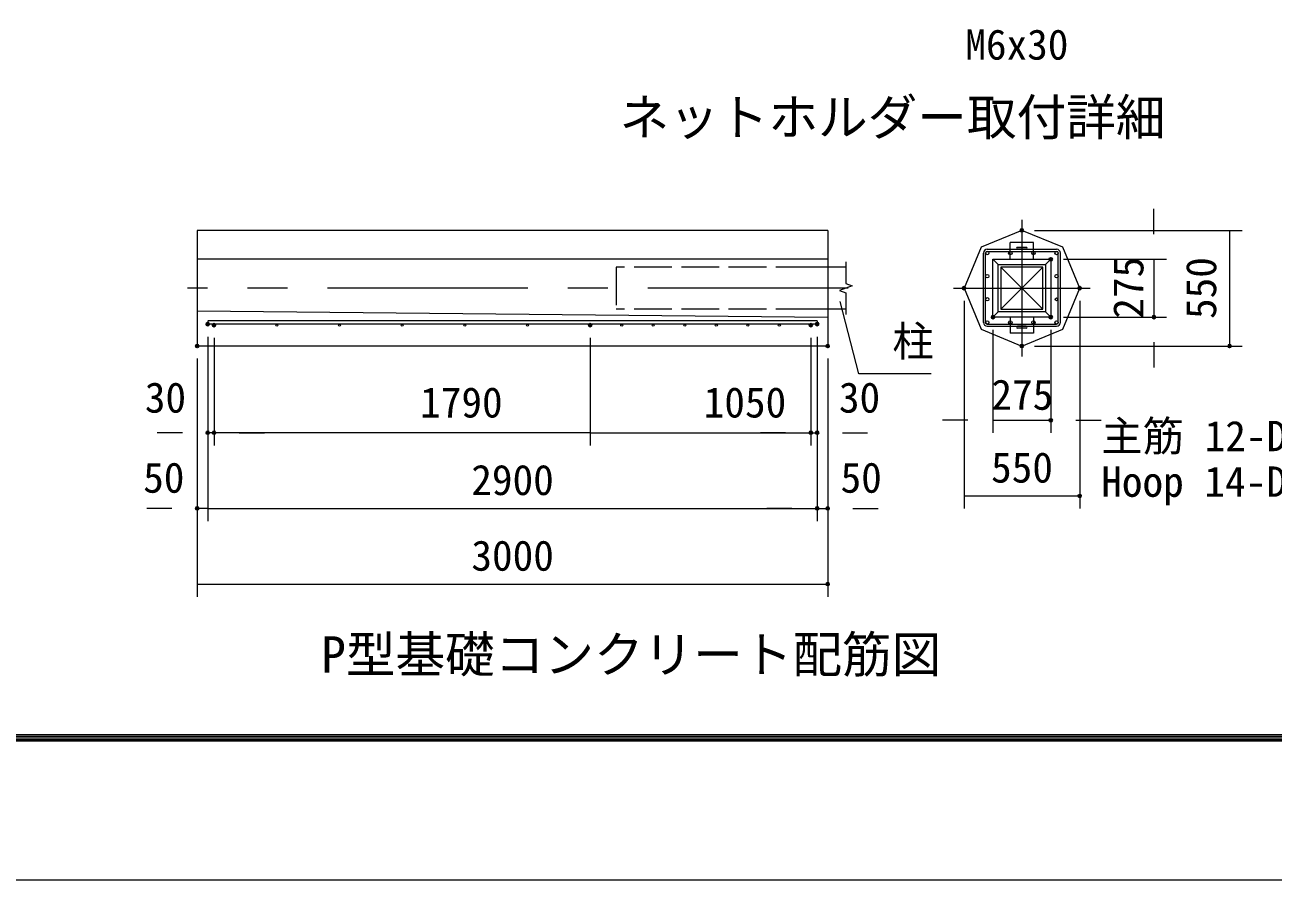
# Model space of a CAD drawing. Units: millimetres at full size. Extents: x -12600 to 12600, y -8910 to 8910.
# Drawn here: x 33 to 5972, y -8910 to -4842 of the extents above; entities that cross this region are included whole.
import ezdxf
from ezdxf.enums import TextEntityAlignment as Align

# ---------------------------------------------------------------- set-up
doc = ezdxf.new("R2010")
doc.units = ezdxf.units.MM
doc.header["$LTSCALE"] = 30
doc.header["$PDMODE"] = 32
doc.header["$PDSIZE"] = 15
doc.linetypes.add('DASHED', pattern=[7.5, 6, -1.5])
doc.linetypes.add('USER1', pattern=[50.8, 31.75, -6.35, 6.35, -6.35])
for name, color, linetype, lineweight in [('0-0_D-STR-TXT', 7, 'Continuous', 13), ('0-1_D-STR-DIM', 7, 'Continuous', 13), ('0-2_D-BMK', 2, 'USER1', 13), ('0-3_D-STR3', 3, 'Continuous', 13), ('0-4_D-STR1', 1, 'Continuous', 18), ('0-9_D-STR4', 7, 'Continuous', 18), ('0-B_D-TTL-TXT', 7, 'Continuous', 13), ('0-C_D-TTL', 7, 'Continuous', 18)]:
    doc.layers.add(name, color=color, linetype=linetype, lineweight=lineweight)
doc.layers.add('0-7_Defpoints', color=253, linetype='Continuous')
doc.styles.add('ＭＳ ゴシック', font='')
doc.styles.get('ＭＳ ゴシック').set_extended_font_data('MS Gothic')

msp = doc.modelspace()

# ---------------------------------------------------------------- linework, layer by layer
at = {"layer": '0-0_D-STR-TXT'}
msp.add_lwpolyline([(4344.93, -6502.51), (4001.81, -6502.51), (3912.73, -6158.37)], dxfattribs=at)
at = {"layer": '0-1_D-STR-DIM'}
for p, q in [((5405.27, -5837.02), (5405.27, -5717.02)), ((4836.95, -5819.52), (5825.27, -5819.52)), ((5765.27, -5819.52), (5765.27, -6369.52)), ((3939.58, -5969.52), (3939.58, -6072.72)), ((4974.45, -5957.02), (5465.27, -5957.02)), ((5405.27, -5957.02), (5405.27, -6232.02)), ((3969.54, -6083.62), (3909.63, -6105.43)), ((3909.63, -6105.43), (3939.58, -6116.33)), ((3939.58, -6072.72), (3969.54, -6083.62)), ((3939.58, -6116.33), (3939.58, -6219.52)), ((4501.95, -6154.52), (4501.95, -7142.84)), ((5051.95, -6154.52), (5051.95, -7142.84)), ((4974.45, -6232.02), (5465.27, -6232.02)), ((4639.45, -6292.02), (4639.45, -6782.84)), ((4914.45, -6292.02), (4914.45, -6782.84)), ((902.83, -6325.35), (902.83, -7202.07)), ((902.83, -6325.35), (902.83, -6842.07)), ((902.83, -6325.35), (902.83, -7202.07)), ((932.83, -6330.35), (932.83, -6842.07)), ((932.83, -6330.35), (932.83, -6842.07)), ((2722.83, -6330.35), (2722.83, -6842.07)), ((2722.83, -6330.35), (2722.83, -6842.07)), ((3772.83, -6330.35), (3772.83, -6842.07)), ((3772.83, -6330.35), (3772.83, -6842.07)), ((3802.83, -6325.35), (3802.83, -6842.07)), ((3802.83, -6325.35), (3802.83, -7202.07)), ((3802.83, -6325.35), (3802.83, -7202.07)), ((5405.27, -6352.02), (5405.27, -6472.02)), ((4836.95, -6369.52), (5825.27, -6369.52)), ((852.83, -6429.52), (852.83, -7562.07)), ((852.83, -6429.52), (852.83, -7202.07)), ((3852.83, -6429.52), (3852.83, -7562.07)), ((3852.83, -6429.52), (3852.83, -7202.07)), ((4519.45, -6722.84), (4399.45, -6722.84)), ((4639.45, -6722.84), (4914.45, -6722.84)), ((5034.45, -6722.84), (5154.45, -6722.84)), ((782.83, -6782.07), (662.83, -6782.07)), ((932.83, -6782.07), (902.83, -6782.07)), ((2722.83, -6782.07), (932.83, -6782.07)), ((1052.83, -6782.07), (1172.83, -6782.07)), ((2722.83, -6782.07), (3772.83, -6782.07)), ((3652.83, -6782.07), (3532.83, -6782.07)), ((3772.83, -6782.07), (3802.83, -6782.07)), ((3922.83, -6782.07), (4042.83, -6782.07)), ((4501.95, -7082.84), (5051.95, -7082.84)), ((732.83, -7142.07), (612.83, -7142.07)), ((902.83, -7142.07), (852.83, -7142.07)), ((902.83, -7142.07), (3802.83, -7142.07)), ((1022.83, -7142.07), (1142.83, -7142.07)), ((3682.83, -7142.07), (3562.83, -7142.07)), ((3802.83, -7142.07), (3852.83, -7142.07)), ((3972.83, -7142.07), (4092.83, -7142.07)), ((852.83, -7502.07), (3852.83, -7502.07))]:
    msp.add_line(p, q, dxfattribs=at)
at = {"layer": '0-2_D-BMK'}
for p, q in [((4776.95, -5769.52), (4776.95, -6419.52)), ((3949.81, -6094.52), (806.98, -6094.52)), ((4451.95, -6094.52), (5101.95, -6094.52))]:
    msp.add_line(p, q, dxfattribs=at)
at = {"layer": '0-3_D-STR3'}
for p, q in [((4831.95, -5876.35), (4721.95, -5876.35)), ((4721.95, -5953.35), (4721.95, -5876.35)), ((4831.95, -5953.35), (4831.95, -5876.35)), ((4593.95, -6257.35), (4593.95, -5927.35)), ((4603.95, -6257.35), (4603.95, -5927.35)), ((4611.95, -5909.35), (4941.95, -5909.35)), ((4611.95, -5919.35), (4941.95, -5919.35)), ((4797.45, -5900.35), (4756.45, -5900.35)), ((4797.45, -5909.35), (4756.45, -5909.35)), ((4949.95, -6257.35), (4949.95, -5927.35)), ((4959.95, -6257.35), (4959.95, -5927.35)), ((4721.95, -6231.35), (4721.95, -6308.35)), ((4831.95, -6231.35), (4831.95, -6308.35)), ((3802.83, -6249.35), (902.83, -6249.35)), ((902.83, -6250.85), (902.83, -6263.85)), ((3802.83, -6265.35), (902.83, -6265.35)), ((3802.83, -6249.35), (3802.83, -6265.35)), ((4611.95, -6265.35), (4941.95, -6265.35)), ((4611.95, -6275.35), (4941.95, -6275.35)), ((4797.45, -6275.35), (4756.45, -6275.35)), ((4797.45, -6284.35), (4756.45, -6284.35)), ((4831.95, -6308.35), (4721.95, -6308.35))]:
    msp.add_line(p, q, dxfattribs=at)
for centre, radius in [((4611.95, -5927.35), 8), ((4721.95, -5927.35), 8), ((4831.95, -5927.35), 8), ((4941.95, -5927.35), 8), ((4611.95, -6037.35), 8), ((4941.95, -6037.35), 8), ((4611.95, -6147.35), 8), ((4941.95, -6147.35), 6.5), ((932.83, -6270.35), 5), ((1231.33, -6270.35), 5), ((1529.63, -6270.35), 5), ((1827.93, -6270.35), 5), ((2126.23, -6270.35), 5), ((2424.53, -6270.35), 5), ((2722.83, -6270.35), 5), ((2872.83, -6270.35), 5), ((3022.83, -6270.35), 5), ((3172.83, -6270.35), 5), ((3322.83, -6270.35), 5), ((3472.83, -6270.35), 5), ((3622.83, -6270.35), 5), ((3772.83, -6270.35), 5), ((4611.95, -6257.35), 8), ((4721.95, -6257.35), 8), ((4831.95, -6257.35), 8), ((4941.95, -6257.35), 8)]:
    msp.add_circle(centre, radius, dxfattribs=at)
for centre, radius, start, end in [((4611.95, -5927.35), 18, 90, 180), ((4611.95, -5927.35), 8, 90, 180), ((4756.45, -5904.85), 4.5, 90, 270), ((4797.45, -5904.85), 4.5, 270, 90), ((4941.95, -5927.35), 18, 0, 90), ((4941.95, -5927.35), 8, 0, 90), ((4611.95, -6257.35), 18, 180, 270), ((4611.95, -6257.35), 8, 180, 270), ((4756.45, -6279.85), 4.5, 90, 270), ((4797.45, -6279.85), 4.5, 270, 90), ((4941.95, -6257.35), 8, 270, 0), ((4941.95, -6257.35), 18, 270, 0)]:
    msp.add_arc(centre, radius, start, end, dxfattribs=at)
at = {"layer": '0-4_D-STR1'}
for p, q in [((3939.58, -5994.52), (3786.71, -5994.52)), ((4876.95, -5994.52), (4676.95, -6194.52)), ((4676.95, -5994.52), (4876.95, -6194.52)), ((3939.58, -6194.52), (3786.71, -6194.52))]:
    msp.add_line(p, q, dxfattribs=at)
at = {"layer": '0-4_D-STR1', "linetype": 'DASHED'}
msp.add_line((3786.71, -6194.52), (2846.71, -6194.52), dxfattribs=at)
msp.add_lwpolyline([(3786.71, -5994.52), (2846.71, -5994.52), (2846.71, -6194.52)], dxfattribs=at)
at = {"layer": '0-4_D-STR1'}
msp.add_lwpolyline([(4676.95, -5994.52), (4676.95, -6194.52), (4876.95, -6194.52), (4876.95, -5994.52)], close=True, dxfattribs=at)
at = {"layer": '0-7_Defpoints'}
for p in [(4776.95, -5819.52), (4914.45, -5957.02), (4501.95, -6094.52), (5051.95, -6094.52), (4639.45, -6232.02), (4914.45, -6232.02), (4914.45, -6232.02), (5405.27, -6232.02), (902.83, -6265.35), (902.83, -6265.35), (932.83, -6270.35), (932.83, -6270.35), (2722.83, -6270.35), (3772.83, -6270.35), (3802.83, -6265.35), (852.83, -6369.52), (852.83, -6369.52), (3852.83, -6369.52), (4776.95, -6369.52), (5765.27, -6369.52), (4914.45, -6722.84), (902.83, -6782.07), (932.83, -6782.07), (3772.83, -6782.07), (3802.83, -6782.07), (5051.95, -7082.84), (852.83, -7142.07), (3802.83, -7142.07), (3852.83, -7142.07), (3852.83, -7502.07)]:
    msp.add_point(p, dxfattribs=at)
at = {"layer": '0-9_D-STR4'}
for p, q in [((3852.83, -5819.52), (852.83, -5819.52)), ((852.83, -5819.52), (852.83, -6369.52)), ((3852.83, -5819.52), (3852.83, -6369.52)), ((3852.83, -5957.02), (852.83, -5957.02)), ((4639.45, -5957.02), (4664.45, -5982.02)), ((4889.45, -5982.02), (4914.45, -5957.02)), ((852.83, -6202.02), (3852.83, -6232.02)), ((4639.45, -6232.02), (4664.45, -6207.02)), ((4914.45, -6232.02), (4889.45, -6207.02)), ((3852.83, -6369.52), (852.83, -6369.52))]:
    msp.add_line(p, q, dxfattribs=at)
for points in [[(4776.95, -5819.52), (4582.5, -5900.07), (4501.95, -6094.52), (4582.5, -6288.98), (4776.95, -6369.52), (4971.4, -6288.98), (5051.95, -6094.52), (4971.4, -5900.07)], [(4639.45, -6232.02), (4639.45, -5957.02), (4914.45, -5957.02), (4914.45, -6232.02)], [(4664.45, -6207.02), (4664.45, -5982.02), (4889.45, -5982.02), (4889.45, -6207.02)]]:
    msp.add_lwpolyline(points, close=True, dxfattribs=at)
at = {"layer": '0-C_D-TTL', "color": 2}
msp.add_lwpolyline([(-12600, 8910), (12600, 8910), (12600, -8910), (-12600, -8910)], close=True, dxfattribs=at)
at = {"layer": '0-C_D-TTL'}
for points in [[(-11790, 8250), (11790, 8250), (11790, -8250), (-11790, -8250)], [(-11782.5, 8242.5), (11782.5, 8242.5), (11782.5, -8242.5), (-11782.5, -8242.5)], [(-11775, 8235), (11775, 8235), (11775, -8235), (-11775, -8235)], [(-11767.5, 8227.5), (11767.5, 8227.5), (11767.5, -8227.5), (-11767.5, -8227.5)], [(-11760, 8220), (11760, 8220), (11760, -8220), (-11760, -8220)]]:
    msp.add_lwpolyline(points, close=True, dxfattribs=at)

# ---------------------------------------------------------------- texts
at = {"layer": '0-0_D-STR-TXT', "style": 'ＭＳ ゴシック'}
for s, p in [('M6x30', (4507.63, -5050.66)), ('柱', (4160.67, -6461.7)), ('主筋 12-D16', (5154.62, -6913.11)), ('Hoop 14-D10', (5154.62, -7130.1))]:
    msp.add_text(s, height=144.3, dxfattribs=at).set_placement(p, align=Align.BOTTOM_LEFT)
at = {"layer": '0-1_D-STR-DIM', "style": 'ＭＳ ゴシック'}
for s, p in [('275', (5398.65, -6239.63)), ('550', (5745.03, -6241.19))]:
    msp.add_text(s, height=144.3, rotation=90, dxfattribs=at).set_placement(p, align=Align.BOTTOM_LEFT)
for s, p in [('275', (4631.85, -6716.23)), ('30', (603.63, -6729.88)), ('1790', (1913.67, -6753.06)), ('1050', (3262.9, -6753.06)), ('30', (3906.24, -6729.88)), ('550', (4630.29, -7062.6)), ('50', (595.71, -7110.82)), ('2900', (2157.02, -7121.83)), ('50', (3914.17, -7110.82)), ('3000', (2157.4, -7481.83))]:
    msp.add_text(s, height=144.3, dxfattribs=at).set_placement(p, align=Align.BOTTOM_LEFT)
at = {"layer": '0-B_D-TTL-TXT', "style": 'ＭＳ ゴシック'}
for s, p in [('ネットホルダー取付詳細', (2862.59, -5419.45)), ('P型基礎コンクリート配筋図', (1442.5, -7975.22))]:
    msp.add_text(s, height=173.1, dxfattribs=at).set_placement(p, align=Align.BOTTOM_LEFT)

doc.saveas('drawing.dxf')
